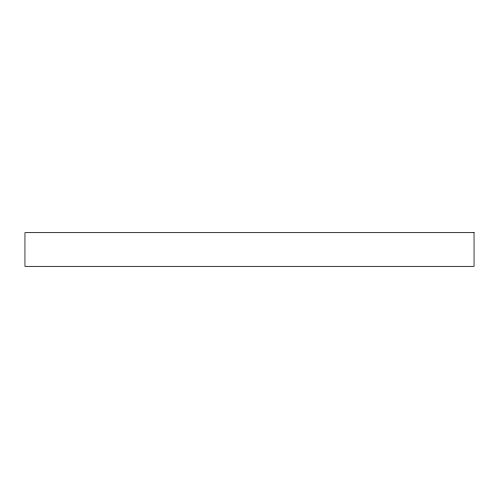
<?xml version="1.0" encoding="UTF-8"?>
<svg xmlns="http://www.w3.org/2000/svg" width="499" height="499" viewBox="0 0 499 499"><rect width="100%" height="100%" fill="white"/><g stroke="black" fill="none" stroke-linecap="round" stroke-linejoin="round"><path stroke-width="0.75" d="M474.05 232.659L24.95 232.659L24.95 266.341L474.05 266.341L474.05 232.659"/></g></svg>
